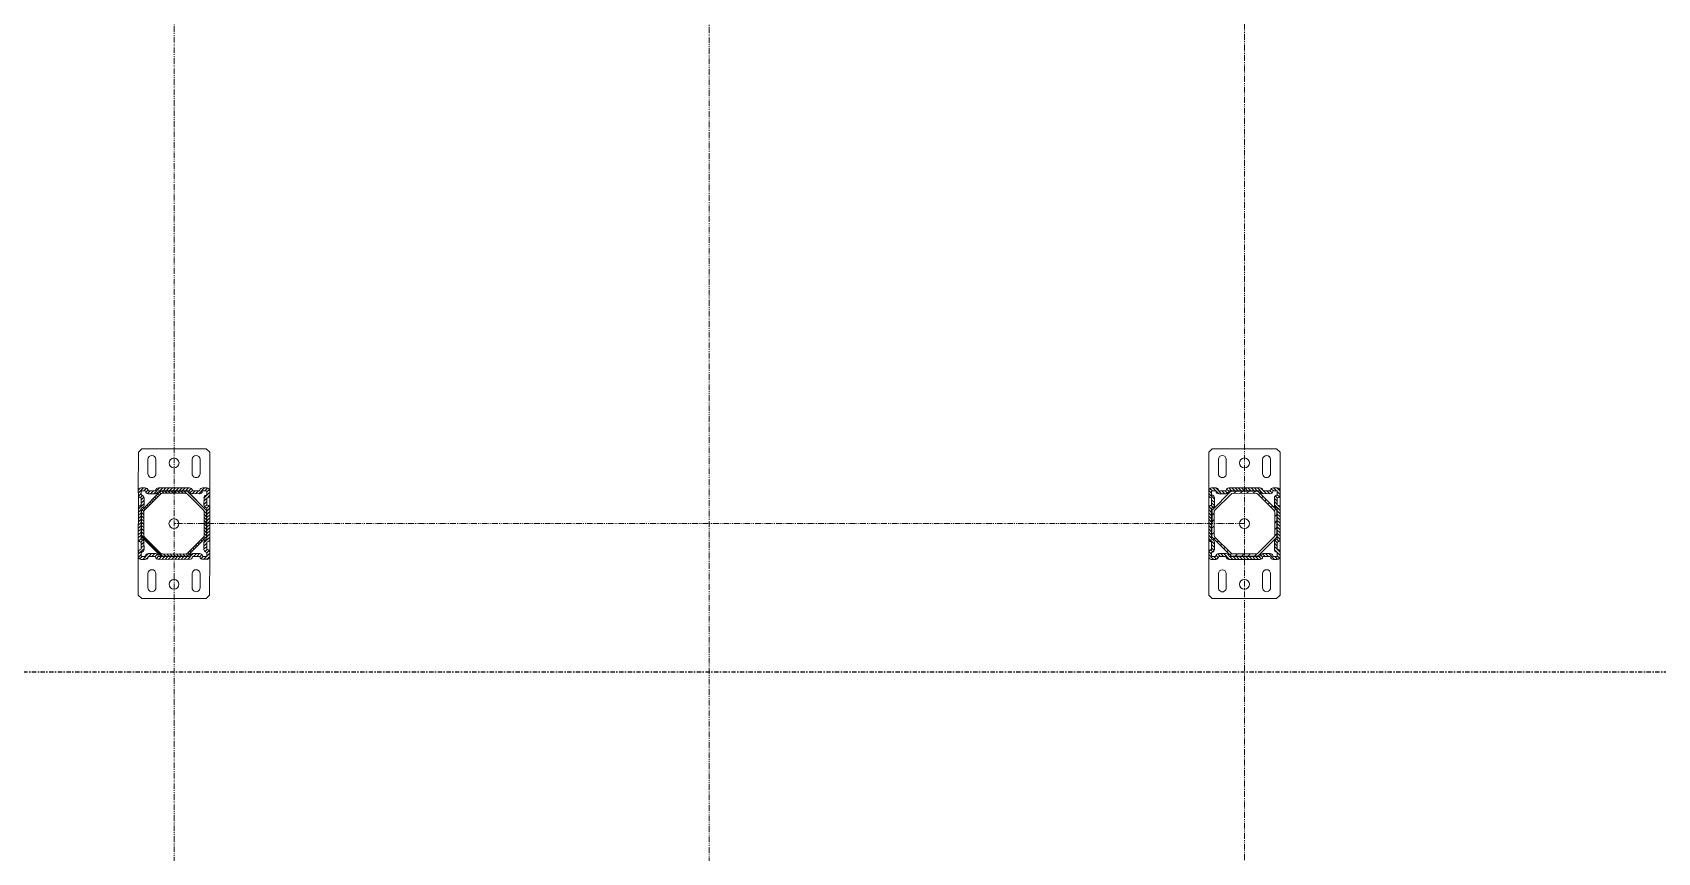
# Model space of a CAD drawing. Header units: millimetres. Extents: x 2179 to 44859, y 3478 to 159868.
# Drawn here: x 22198 to 24475, y 137642 to 138791 of the extents above; entities that cross this region are included whole.
import ezdxf

# ---------------------------------------------------------------- set-up
doc = ezdxf.new("R2010")
doc.units = ezdxf.units.MM
doc.linetypes.add('1_Čerchovaná 6_0mm', pattern=[12, 6, -3, 0, -3])
doc.linetypes.add('IMPORT-PHANTOM2', pattern=[14.732, 8.128, -1.524, 1.016, -1.524, 1.016, -1.524])
for name, color, linetype, lineweight in [('0-1', 7, 'IMPORT-PHANTOM2', 9), ('0-2', 7, 'Continuous', 9), ('2966-1_navrh dispozice stroju-HK_dwg-1', 7, 'Continuous', 9)]:
    doc.layers.add(name, color=color, linetype=linetype, lineweight=lineweight)
doc.layers.add('S-GRID-1', color=9, linetype='1_Čerchovaná 6_0mm', lineweight=25, true_color=0x808080)

# ---------------------------------------------------------------- blocks, each defined once
blk = doc.blocks.new('2966-1_navrh dispozice stroju-HK_dwg__X1444-903019-1NP _ stroje - KOTVÍCÍ BODY')
at = {"layer": '0-2'}
for p, q in [((-15087, 7785.5), (-15089.1, 7787.6)), ((-15082.4, 7789.9), (-15084.6, 7792.1)), ((-15074.1, 7790.6), (-15077.1, 7793.6)), ((-15065.1, 7790.6), (-15068.1, 7793.6)), ((-15056.1, 7790.6), (-15059.1, 7793.6)), ((-15046.9, 7790.3), (-15050.2, 7793.6)), ((-15104.9, 7767.6), (-15107.1, 7769.7)), ((-15100.5, 7772), (-15102.6, 7774.2)), ((-15096, 7776.5), (-15098.1, 7778.7)), ((-15091.5, 7781), (-15093.6, 7783.1)), ((-15018.8, 7762.2), (-15022.1, 7765.6)), ((-15106.8, 7760.4), (-15109.8, 7763.4)), ((-15106.8, 7751.5), (-15109.8, 7754.5)), ((-15106.8, 7742.5), (-15109.8, 7745.5)), ((-15018.8, 7753.3), (-15021.8, 7756.3)), ((-15018.8, 7744.3), (-15021.8, 7747.3)), ((-15106.8, 7733.5), (-15109.8, 7736.5)), ((-15029.2, 7718.8), (-15031.4, 7720.9)), ((-15024.8, 7723.3), (-15026.9, 7725.4)), ((-15020.3, 7727.8), (-15022.5, 7730)), ((-15018.8, 7735.3), (-15021.8, 7738.3)), ((-15075.9, 7702.6), (-15078.9, 7705.6)), ((-15066.9, 7702.6), (-15069.9, 7705.6)), ((-15057.9, 7702.6), (-15060.9, 7705.6)), ((-15049, 7702.6), (-15052, 7705.6)), ((-15042.7, 7705.3), (-15044.8, 7707.5)), ((-15038.2, 7709.8), (-15040.3, 7711.9)), ((-15033.7, 7714.3), (-15035.9, 7716.4))]:
    blk.add_line(p, q, dxfattribs=at)
blk = doc.blocks.new('2966-1_navrh dispozice stroju-HK_dwg__X1445-903020-1NP _ stroje - KOTVÍCÍ BODY')
at = {"layer": '0-2'}
for p, q in [((-15114.3, 7793.4), (-15109.7, 7798.1)), ((-15114.3, 7788.9), (-15110.3, 7792.9)), ((-15113.2, 7785.5), (-15110.2, 7788.6)), ((-15109.2, 7794.1), (-15105.2, 7798.1)), ((-15104.8, 7794), (-15101.8, 7797)), ((-15103.1, 7791.2), (-15100.1, 7794.2)), ((-15099.7, 7790.1), (-15095.7, 7794.1)), ((-15095.2, 7790.1), (-15091.2, 7794.1)), ((-15090.7, 7790.1), (-15082.7, 7798.1)), ((-15089.9, 7795.4), (-15087.4, 7797.8)), ((-15082.2, 7794.1), (-15078.2, 7798.1)), ((-15077.7, 7794.1), (-15073.7, 7798.1)), ((-15073.2, 7794.1), (-15069.2, 7798.1)), ((-15068.8, 7794.1), (-15064.8, 7798.1)), ((-15064.3, 7794.1), (-15060.3, 7798.1)), ((-15059.8, 7794.1), (-15055.8, 7798.1)), ((-15055.3, 7794.1), (-15051.3, 7798.1)), ((-15050.8, 7794.1), (-15046.8, 7798.1)), ((-15046.3, 7794.1), (-15042.3, 7798.1)), ((-15042.4, 7793.5), (-15039.4, 7796.5)), ((-15040.6, 7790.8), (-15037.3, 7794.1)), ((-15036.8, 7790.1), (-15032.8, 7794.1)), ((-15032.3, 7790.1), (-15024.4, 7798.1)), ((-15027.8, 7790.1), (-15019.9, 7798.1)), ((-15022.3, 7782.2), (-15014.3, 7790.2)), ((-15019.4, 7794.1), (-15016.1, 7797.4)), ((-15018.3, 7790.6), (-15014.4, 7794.6)), ((-15114.3, 7766.5), (-15106.3, 7774.5)), ((-15114.3, 7762), (-15110.3, 7766)), ((-15114.1, 7771.2), (-15111.7, 7773.6)), ((-15110.4, 7783.8), (-15107.4, 7786.9)), ((-15110.3, 7779.5), (-15106.3, 7783.5)), ((-15110.3, 7775), (-15106.3, 7779)), ((-15022.3, 7777.7), (-15018.3, 7781.7)), ((-15022.2, 7773.3), (-15018.3, 7777.2)), ((-15020.4, 7770.6), (-15017.3, 7773.7)), ((-15018.3, 7768.2), (-15014.8, 7771.7)), ((-15018.3, 7763.7), (-15014.3, 7767.7)), ((-15114.3, 7757.5), (-15110.3, 7761.5)), ((-15114.3, 7753), (-15110.3, 7757)), ((-15114.3, 7748.5), (-15110.3, 7752.5)), ((-15114.3, 7744), (-15110.3, 7748)), ((-15114.3, 7739.5), (-15110.3, 7743.5)), ((-15018.3, 7759.2), (-15014.3, 7763.2)), ((-15018.3, 7754.7), (-15014.3, 7758.7)), ((-15018.3, 7750.2), (-15014.3, 7754.2)), ((-15018.3, 7745.7), (-15014.3, 7749.7)), ((-15018.3, 7741.3), (-15014.3, 7745.3)), ((-15114.3, 7735.1), (-15110.3, 7739.1)), ((-15114.3, 7730.6), (-15110.3, 7734.6)), ((-15114.3, 7726.1), (-15110.3, 7730.1)), ((-15112.8, 7723.1), (-15109.8, 7726.1)), ((-15110.3, 7721.1), (-15107, 7724.4)), ((-15110.3, 7716.6), (-15106.3, 7720.6)), ((-15022.3, 7719.3), (-15014.3, 7727.3)), ((-15021.2, 7724.9), (-15021.1, 7725)), ((-15018.3, 7736.8), (-15014.3, 7740.8)), ((-15018.3, 7732.3), (-15014.3, 7736.3)), ((-15018.3, 7727.8), (-15014.3, 7731.8)), ((-15114.3, 7708.1), (-15106.3, 7716.1)), ((-15114.3, 7703.6), (-15106.4, 7711.6)), ((-15113.6, 7699.8), (-15110.3, 7703.1)), ((-15110.8, 7698.1), (-15106.9, 7702.1)), ((-15106.4, 7698.1), (-15098.4, 7706.1)), ((-15097.9, 7702.1), (-15093.9, 7706.1)), ((-15093.4, 7702.1), (-15089.5, 7706)), ((-15090, 7701), (-15086.8, 7704.1)), ((-15087.9, 7698.6), (-15084.4, 7702.1)), ((-15083.9, 7698.1), (-15079.9, 7702.1)), ((-15079.4, 7698.1), (-15075.4, 7702.1)), ((-15074.9, 7698.1), (-15070.9, 7702.1)), ((-15070.5, 7698.1), (-15066.5, 7702.1)), ((-15066, 7698.1), (-15062, 7702.1)), ((-15061.5, 7698.1), (-15057.5, 7702.1)), ((-15057, 7698.1), (-15053, 7702.1)), ((-15052.5, 7698.1), (-15048.5, 7702.1)), ((-15048, 7698.1), (-15044, 7702.1)), ((-15043.5, 7698.1), (-15035.5, 7706.1)), ((-15041.2, 7704.9), (-15041.1, 7705)), ((-15035, 7702.1), (-15031, 7706.1)), ((-15030.5, 7702.1), (-15026.8, 7705.8)), ((-15027.7, 7700.4), (-15024.6, 7703.6)), ((-15025.3, 7698.3), (-15021.6, 7702.1)), ((-15022.3, 7714.8), (-15018.3, 7718.8)), ((-15022, 7710.6), (-15018.3, 7714.3)), ((-15021.1, 7698.1), (-15014.3, 7704.8)), ((-15019.8, 7708.3), (-15016.6, 7711.5)), ((-15018.3, 7705.3), (-15014.5, 7709.1))]:
    blk.add_line(p, q, dxfattribs=at)
blk = doc.blocks.new('2966-1_navrh dispozice stroju-HK_dwg__X1446-903021-1NP _ stroje - KOTVÍCÍ BODY')
at = {"layer": '0-2'}
for p, q in [((-15109.2, 6267.4), (-15083.7, 6292.9)), ((-15081.9, 6290.2), (-15078.5, 6293.6)), ((-15077, 6290.6), (-15074, 6293.6)), ((-15072.5, 6290.6), (-15069.5, 6293.6)), ((-15068.1, 6290.6), (-15065.1, 6293.6)), ((-15063.6, 6290.6), (-15060.6, 6293.6)), ((-15059.1, 6290.6), (-15056.1, 6293.6)), ((-15054.6, 6290.6), (-15051.6, 6293.6)), ((-15050.1, 6290.6), (-15047.1, 6293.6)), ((-15046.2, 6290), (-15044, 6292.2)), ((-15043.9, 6287.8), (-15041.8, 6289.9)), ((-15041.7, 6285.5), (-15039.5, 6287.7)), ((-15039.4, 6283.3), (-15037.3, 6285.4)), ((-15109.8, 6262.3), (-15106.4, 6265.7)), ((-15037.2, 6281.1), (-15035.1, 6283.2)), ((-15034.9, 6278.8), (-15032.8, 6280.9)), ((-15032.7, 6276.6), (-15030.6, 6278.7)), ((-15030.4, 6274.3), (-15028.3, 6276.4)), ((-15028.2, 6272.1), (-15026.1, 6274.2)), ((-15026, 6269.8), (-15023.8, 6272)), ((-15023.7, 6267.6), (-15021.6, 6269.7)), ((-15021.9, 6264.9), (-15019.4, 6267.4)), ((-15021.8, 6260.5), (-15018.8, 6263.5)), ((-15109.8, 6257.8), (-15106.8, 6260.8)), ((-15109.8, 6253.3), (-15106.8, 6256.3)), ((-15109.8, 6248.8), (-15106.8, 6251.8)), ((-15109.8, 6244.3), (-15106.8, 6247.3)), ((-15109.8, 6239.9), (-15106.8, 6242.9)), ((-15021.8, 6256), (-15018.8, 6259)), ((-15021.8, 6251.5), (-15018.8, 6254.5)), ((-15021.8, 6247), (-15018.8, 6250)), ((-15021.8, 6242.5), (-15018.8, 6245.5)), ((-15021.8, 6238.1), (-15018.8, 6241.1)), ((-15109.8, 6235.4), (-15106.8, 6238.4)), ((-15109.8, 6230.9), (-15106.8, 6233.9)), ((-15108.4, 6227.8), (-15106.2, 6230)), ((-15106.1, 6225.6), (-15104, 6227.7)), ((-15103.9, 6223.3), (-15101.8, 6225.4)), ((-15101.6, 6221.1), (-15099.5, 6223.2)), ((-15099.4, 6218.8), (-15097.3, 6221)), ((-15097.2, 6216.6), (-15095, 6218.7)), ((-15094.9, 6214.3), (-15092.8, 6216.5)), ((-15048.3, 6202.6), (-15018.8, 6232.1)), ((-15021.8, 6233.6), (-15018.8, 6236.6)), ((-15092.7, 6212.1), (-15090.5, 6214.2)), ((-15090.4, 6209.9), (-15088.3, 6212)), ((-15088.2, 6207.6), (-15086.1, 6209.7)), ((-15085.9, 6205.4), (-15083.8, 6207.5)), ((-15083.6, 6203.2), (-15081.1, 6205.7)), ((-15079.7, 6202.6), (-15076.7, 6205.6)), ((-15075.2, 6202.6), (-15072.2, 6205.6)), ((-15070.7, 6202.6), (-15067.7, 6205.6)), ((-15066.3, 6202.6), (-15063.3, 6205.6)), ((-15061.8, 6202.6), (-15058.8, 6205.6)), ((-15057.3, 6202.6), (-15054.3, 6205.6)), ((-15052.8, 6202.6), (-15049.8, 6205.6))]:
    blk.add_line(p, q, dxfattribs=at)
blk = doc.blocks.new('2966-1_navrh dispozice stroju-HK_dwg__X1447-903022-1NP _ stroje - KOTVÍCÍ BODY')
at = {"layer": '0-2'}
for p, q in [((-15106.3, 6282.7), (-15114.3, 6290.7)), ((-15110.3, 6291.2), (-15114.2, 6295)), ((-15108.7, 6294.1), (-15112.2, 6297.6)), ((-15100.2, 6290.1), (-15108.2, 6298.1)), ((-15100.6, 6294.9), (-15103.6, 6298)), ((-15095.7, 6290.1), (-15099.8, 6294.1)), ((-15091.3, 6290.1), (-15095.3, 6294.1)), ((-15087.7, 6291), (-15090.8, 6294.1)), ((-15086, 6293.8), (-15089, 6296.8)), ((-15081.8, 6294.1), (-15085.8, 6298.1)), ((-15077.3, 6294.1), (-15081.3, 6298.1)), ((-15072.8, 6294.1), (-15076.8, 6298.1)), ((-15068.3, 6294.1), (-15072.3, 6298.1)), ((-15063.8, 6294.1), (-15067.8, 6298.1)), ((-15059.3, 6294.1), (-15063.3, 6298.1)), ((-15054.8, 6294.1), (-15058.8, 6298.1)), ((-15050.4, 6294.1), (-15054.4, 6298.1)), ((-15045.9, 6294.1), (-15049.9, 6298.1)), ((-15037.4, 6290.1), (-15045.4, 6298.1)), ((-15039.5, 6296.7), (-15039.9, 6297.1)), ((-15032.9, 6290.1), (-15036.9, 6294.1)), ((-15028.4, 6290.1), (-15032.4, 6294.1)), ((-15025.3, 6291.5), (-15028.3, 6294.4)), ((-15023.4, 6294.1), (-15026.6, 6297.2)), ((-15018.8, 6293.9), (-15022.9, 6298.1)), ((-15018, 6284.1), (-15020.9, 6287.1)), ((-15014.3, 6289.5), (-15018.5, 6293.6)), ((-15014.3, 6294), (-15018.4, 6298.1)), ((-15015.2, 6285.8), (-15018.3, 6289)), ((-15110.3, 6264.2), (-15114.3, 6268.2)), ((-15110.3, 6259.7), (-15114.3, 6263.7)), ((-15110.3, 6268.7), (-15113.7, 6272.1)), ((-15107.9, 6270.8), (-15110.9, 6273.9)), ((-15106.3, 6278.2), (-15110.3, 6282.2)), ((-15106.3, 6273.7), (-15110.3, 6277.7)), ((-15018.3, 6280), (-15022.3, 6284)), ((-15018.3, 6275.5), (-15022.3, 6279.5)), ((-15014.3, 6267), (-15022.3, 6275)), ((-15014.3, 6262.5), (-15018.3, 6266.5)), ((-15014.3, 6258), (-15018.3, 6262)), ((-15015.3, 6272.5), (-15015.7, 6272.9)), ((-15110.3, 6255.3), (-15114.3, 6259.3)), ((-15110.3, 6250.8), (-15114.3, 6254.8)), ((-15110.3, 6246.3), (-15114.3, 6250.3)), ((-15110.3, 6241.8), (-15114.3, 6245.8)), ((-15110.3, 6237.3), (-15114.3, 6241.3)), ((-15014.3, 6253.5), (-15018.3, 6257.5)), ((-15014.3, 6249.1), (-15018.3, 6253.1)), ((-15014.3, 6244.6), (-15018.3, 6248.6)), ((-15014.3, 6240.1), (-15018.3, 6244.1)), ((-15014.3, 6235.6), (-15018.3, 6239.6)), ((-15110.3, 6232.8), (-15114.3, 6236.8)), ((-15110.3, 6228.3), (-15114.3, 6232.3)), ((-15106.3, 6219.8), (-15114.3, 6227.8)), ((-15106.3, 6215.3), (-15110.3, 6219.3)), ((-15018.3, 6217.1), (-15022.3, 6221.1)), ((-15018.3, 6212.6), (-15022.3, 6216.6)), ((-15018.3, 6221.6), (-15021.4, 6224.7)), ((-15015.6, 6223.4), (-15018.6, 6226.4)), ((-15014.3, 6231.1), (-15018.3, 6235.1)), ((-15014.3, 6226.6), (-15018.3, 6230.6)), ((-15107, 6198.1), (-15114.3, 6205.4)), ((-15110.3, 6205.9), (-15114, 6209.5)), ((-15111.8, 6198.4), (-15114, 6200.6)), ((-15108.5, 6208.5), (-15111.6, 6211.7)), ((-15106.5, 6211), (-15110.3, 6214.8)), ((-15102.9, 6198.4), (-15106.5, 6202.1)), ((-15100.7, 6200.8), (-15103.9, 6203.9)), ((-15097.5, 6202.1), (-15101.4, 6205.9)), ((-15093.1, 6202.1), (-15097.1, 6206.1)), ((-15084.6, 6198.1), (-15092.6, 6206.1)), ((-15080.1, 6198.1), (-15084.1, 6202.1)), ((-15075.6, 6198.1), (-15079.6, 6202.1)), ((-15071.1, 6198.1), (-15075.1, 6202.1)), ((-15066.6, 6198.1), (-15070.6, 6202.1)), ((-15062.1, 6198.1), (-15066.1, 6202.1)), ((-15057.6, 6198.1), (-15061.6, 6202.1)), ((-15053.1, 6198.1), (-15057.1, 6202.1)), ((-15048.6, 6198.1), (-15052.6, 6202.1)), ((-15044.2, 6198.1), (-15048.2, 6202.1)), ((-15040.3, 6198.7), (-15043.7, 6202.1)), ((-15038.5, 6201.4), (-15041.6, 6204.5)), ((-15034.7, 6202.1), (-15038.7, 6206.1)), ((-15030.2, 6202.1), (-15034.2, 6206.1)), ((-15021.7, 6198.1), (-15029.7, 6206.1)), ((-15014.3, 6204.2), (-15022.3, 6212.2)), ((-15017.3, 6198.2), (-15021.2, 6202.1)), ((-15014.8, 6200.2), (-15018.3, 6203.7)), ((-15014.4, 6208.7), (-15017.4, 6211.8))]:
    blk.add_line(p, q, dxfattribs=at)
blk = doc.blocks.new('2966-1_navrh dispozice stroju-HK_dwg-867852-1NP _ stroje - KOTVÍCÍ BODY')
at = {"layer": '0-1'}
for p, q in [((-15836.8, 17684.7), (-337.4, 8367.9)), ((-8919.5, 14401.7), (-9692.3, 13116.1))]:
    blk.add_line(p, q, dxfattribs=at)
at = {"layer": '0-1', "flags": 128}
blk.add_lwpolyline([(-1810.9, 10128.7), (-15450.4, 18327.5), (-16223.2, 17041.9), (-2583.7, 8843.1)], close=True, dxfattribs=at)
at = {"layer": '0-2'}
for p, q in [((-8966.3, 14459.6), (-8983.5, 14469.9)), ((-8977.8, 14479.4), (-8960.7, 14469.1)), ((-8941.6, 14461.9), (-8938.6, 14466.9)), ((-8937.8, 14460.5), (-8935.7, 14464)), ((-8934.3, 14464.3), (-8930.9, 14462.2)), ((-8973.6, 14408.8), (-8951.1, 14446.2)), ((-8969.7, 14407.4), (-8948, 14443.5)), ((-8949.6, 14439.9), (-8967.3, 14410.4)), ((-8947.7, 14437.3), (-8964.1, 14409.9)), ((-8913.8, 14450), (-8947.1, 14441.7)), ((-8914.3, 14446.8), (-8945.2, 14439.1)), ((-8945.1, 14448.3), (-8940.7, 14455.7)), ((-8942.1, 14445.6), (-8936.9, 14454.2)), ((-8928.7, 14456.3), (-8920.1, 14451.1)), ((-8926, 14459.3), (-8918.7, 14454.9)), ((-8913.8, 14452), (-8877.7, 14430.3)), ((-8883.9, 14429.9), (-8911.2, 14446.4)), ((-8881.3, 14431.9), (-8910.8, 14449.6)), ((-8998.3, 14406.5), (-9015.4, 14416.8)), ((-9009.7, 14426.2), (-8992.6, 14415.9)), ((-8874.4, 14396.5), (-8882.1, 14427.5)), ((-8871.2, 14396), (-8879.5, 14429.4)), ((-8875.6, 14424.3), (-8866.9, 14419.1)), ((-8872.9, 14427.4), (-8865.5, 14422.9)), ((-8860.7, 14420), (-8857.2, 14418)), ((-8856.9, 14416.6), (-8858.9, 14413.1)), ((-8852.9, 14415.4), (-8855.9, 14410.4)), ((-8986, 14388), (-8983, 14393)), ((-8977.1, 14395.2), (-8972.6, 14402.5)), ((-8974, 14392.5), (-8968.8, 14401.1)), ((-8967.8, 14407.4), (-8959.5, 14374)), ((-8964.6, 14406.9), (-8956.9, 14376)), ((-8891.3, 14366.1), (-8874.8, 14393.5)), ((-8869.2, 14396.1), (-8890.9, 14360)), ((-8889.3, 14363.5), (-8871.6, 14393)), ((-8865.4, 14394.6), (-8887.8, 14357.3)), ((-8864.9, 14411), (-8870.1, 14402.3)), ((-8861.9, 14408.3), (-8866.3, 14400.9)), ((-8840.7, 14396.9), (-8823.5, 14386.6)), ((-8982.1, 14386.8), (-8980, 14390.3)), ((-8978.3, 14383.4), (-8981.7, 14385.5)), ((-8966.1, 14376), (-8973.4, 14380.5)), ((-8963.3, 14379.1), (-8972, 14384.3)), ((-8925.1, 14351.4), (-8961.2, 14373.1)), ((-8957.6, 14371.6), (-8928.2, 14353.9)), ((-8955, 14373.5), (-8927.7, 14357.1)), ((-8829.2, 14377.2), (-8846.3, 14387.5)), ((-8925.1, 14353.4), (-8891.8, 14361.7)), ((-8924.7, 14356.6), (-8893.7, 14364.3)), ((-8912.9, 14344.1), (-8920.3, 14348.5)), ((-8910.2, 14347.1), (-8918.9, 14352.3)), ((-8896.8, 14357.8), (-8902, 14349.2)), ((-8893.8, 14355.1), (-8898.2, 14347.8)), ((-8904.6, 14339.1), (-8908.1, 14341.2)), ((-8901.1, 14342.9), (-8903.2, 14339.4)), ((-8897.3, 14341.5), (-8900.3, 14336.5)), ((-8861.1, 14324.1), (-8878.3, 14334.4)), ((-8872.6, 14343.8), (-8855.5, 14333.5)), ((-9739.1, 13174), (-9756.3, 13184.3)), ((-9750.6, 13193.8), (-9733.4, 13183.4)), ((-9686.6, 13164.4), (-9719.9, 13156.1)), ((-9717.9, 13162.7), (-9713.5, 13170.1)), ((-9714.9, 13160), (-9709.7, 13168.6)), ((-9714.4, 13176.3), (-9711.4, 13181.3)), ((-9710.6, 13174.9), (-9708.5, 13178.4)), ((-9707.1, 13178.7), (-9703.7, 13176.6)), ((-9701.5, 13170.7), (-9692.9, 13165.5)), ((-9698.8, 13173.7), (-9691.4, 13169.3)), ((-9686.6, 13166.4), (-9650.5, 13144.7)), ((-9654.1, 13146.2), (-9683.6, 13164)), ((-9782.5, 13140.6), (-9765.4, 13130.3)), ((-9746.3, 13123.2), (-9723.9, 13160.5)), ((-9742.5, 13121.8), (-9720.8, 13157.8)), ((-9722.4, 13154.3), (-9740.1, 13124.8)), ((-9720.5, 13151.7), (-9736.9, 13124.3)), ((-9687.1, 13161.2), (-9718, 13153.5)), ((-9656.7, 13144.3), (-9684, 13160.7)), ((-9647.2, 13110.9), (-9654.9, 13141.8)), ((-9644, 13110.4), (-9652.3, 13143.8)), ((-9645.7, 13141.8), (-9638.3, 13137.3)), ((-9771.1, 13120.9), (-9788.2, 13131.2)), ((-9749.9, 13109.5), (-9745.4, 13116.9)), ((-9740.6, 13121.8), (-9732.3, 13088.4)), ((-9737.4, 13121.3), (-9729.6, 13090.4)), ((-9648.4, 13138.7), (-9639.7, 13133.5)), ((-9637.7, 13125.4), (-9642.9, 13116.7)), ((-9634.6, 13122.7), (-9639.1, 13115.3)), ((-9633.5, 13134.4), (-9630, 13132.3)), ((-9629.6, 13131), (-9631.7, 13127.5)), ((-9625.7, 13129.8), (-9628.7, 13124.8)), ((-9758.8, 13102.4), (-9755.8, 13107.4)), ((-9754.9, 13101.2), (-9752.8, 13104.7)), ((-9751.1, 13097.8), (-9754.5, 13099.9)), ((-9746.8, 13106.8), (-9741.6, 13115.5)), ((-9738.8, 13090.4), (-9746.2, 13094.9)), ((-9736.1, 13093.5), (-9744.8, 13098.7)), ((-9664, 13080.5), (-9647.6, 13107.9)), ((-9642, 13110.4), (-9663.7, 13074.4)), ((-9662.1, 13077.9), (-9644.4, 13107.4)), ((-9638.2, 13109), (-9660.6, 13071.7)), ((-9602, 13091.6), (-9619.1, 13101.9)), ((-9613.5, 13111.3), (-9596.3, 13101)), ((-9697.9, 13065.8), (-9734, 13087.5)), ((-9730.4, 13086), (-9701, 13068.2)), ((-9727.8, 13087.9), (-9700.5, 13071.5)), ((-9697.9, 13067.8), (-9664.6, 13076.1)), ((-9697.5, 13071), (-9666.5, 13078.7)), ((-9669.6, 13072.2), (-9674.8, 13063.6)), ((-9685.7, 13058.5), (-9693.1, 13062.9)), ((-9683, 13061.5), (-9691.7, 13066.7)), ((-9677.4, 13053.5), (-9680.9, 13055.6)), ((-9673.9, 13057.3), (-9676, 13053.8)), ((-9670.1, 13055.9), (-9673.1, 13050.9)), ((-9666.6, 13069.5), (-9671, 13062.1)), ((-9633.9, 13038.4), (-9651.1, 13048.8)), ((-9645.4, 13058.2), (-9628.3, 13047.9))]:
    blk.add_line(p, q, dxfattribs=at)
at = {"layer": '0-2', "flags": 128}
for points in [[(-8910.8, 14338.1), (-8905.8, 14335.2), (-8859.5, 14307.3), (-8852.7, 14309), (-8806.3, 14386.2), (-8808, 14393), (-8854.3, 14420.9), (-8859.3, 14423.9), (-8875, 14433.3), (-8912.4, 14455.8), (-8928.2, 14465.3), (-8933.1, 14468.3), (-8979.4, 14496.1), (-8986.3, 14494.4), (-9032.6, 14417.2), (-9030.9, 14410.4), (-8984.7, 14382.6), (-8979.7, 14379.6), (-8963.9, 14370.1), (-8926.5, 14347.6)], [(-9683.6, 13052.5), (-9678.6, 13049.5), (-9632.3, 13021.7), (-9625.4, 13023.4), (-9579.1, 13100.6), (-9580.8, 13107.4), (-9627.1, 13135.3), (-9632, 13138.2), (-9647.8, 13147.7), (-9685.2, 13170.2), (-9701, 13179.7), (-9705.9, 13182.7), (-9752.2, 13210.5), (-9759.1, 13208.8), (-9805.4, 13131.6), (-9803.7, 13124.8), (-9757.4, 13096.9), (-9752.5, 13094), (-9736.7, 13084.5), (-9699.3, 13062)]]:
    blk.add_lwpolyline(points, close=True, dxfattribs=at)
at = {"layer": '0-2'}
for centre in [(-8992.3, 14445.5), (-8919.5, 14401.7), (-8846.6, 14357.9), (-9765.1, 13159.9), (-9692.3, 13116.1), (-9619.4, 13072.3)]:
    blk.add_circle(centre, 7, dxfattribs=at)
for centre, radius, start, end in [((-8980.6, 14474.6), 5.5, 58.9896, 238.9896), ((-8963.5, 14464.3), 5.5, 238.9896, 58.9896), ((-8938.2, 14459.9), 4, 148.9896, 227.4527), ((-8935.2, 14464.8), 4, 58.9896, 148.9896), ((-8936.9, 14460), 1, 148.9896, 227.4527), ((-8934.9, 14463.5), 1, 58.9896, 148.9896), ((-8931.4, 14461.4), 1, 340.5266, 58.9896), ((-8926.7, 14459.7), 4, 160.5266, 238.9896), ((-8930.2, 14461.8), 4, 340.5266, 58.9896), ((-8925.5, 14460.2), 1, 160.5266, 238.9896), ((-8947.7, 14444.1), 4, 70.5266, 148.9896), ((-8946.2, 14437.8), 4, 103.9896, 148.9896), ((-8947.2, 14442.9), 1, 70.5266, 148.9896), ((-8944.3, 14435.2), 4, 103.9896, 148.9896), ((-8945.5, 14447.7), 4, 250.5266, 328.9896), ((-8946, 14448.8), 1, 250.5266, 328.9896), ((-8941.6, 14456.2), 1, 328.9896, 47.4527), ((-8940.3, 14456.3), 4, 328.9896, 47.4527), ((-8918, 14454.5), 4, 238.9896, 317.4527), ((-8918.1, 14455.7), 1, 238.9896, 317.4527), ((-8914.5, 14452.4), 4, 58.9896, 137.4527), ((-8914.3, 14451.1), 1, 58.9896, 137.4527), ((-8913.3, 14442.9), 4, 58.9896, 103.9896), ((-8912.8, 14446.1), 4, 58.9896, 103.9896), ((-9012.6, 14421.5), 5.5, 58.9896, 238.9896), ((-8995.4, 14411.2), 5.5, 238.9896, 58.9896), ((-8886, 14426.5), 4, 13.9896, 58.9896), ((-8883.4, 14428.4), 4, 13.9896, 58.9896), ((-8878.2, 14429.4), 1, 340.5266, 58.9896), ((-8873.5, 14427.8), 4, 160.5266, 238.9896), ((-8877.1, 14429.9), 4, 340.5266, 58.9896), ((-8872.4, 14428.2), 1, 160.5266, 238.9896), ((-8864.9, 14422.6), 4, 238.9896, 317.4527), ((-8865, 14423.8), 1, 238.9896, 317.4527), ((-8861.3, 14420.4), 4, 58.9896, 137.4527), ((-8861.2, 14419.2), 1, 58.9896, 137.4527), ((-8857.7, 14417.1), 1, 328.9896, 58.9896), ((-8856.3, 14417.4), 4, 328.9896, 58.9896), ((-8979.6, 14391), 4, 70.5266, 148.9896), ((-8977.5, 14394.5), 4, 250.5266, 328.9896), ((-8977.9, 14395.7), 1, 250.5266, 328.9896), ((-8970.1, 14406.7), 4, 148.9896, 227.4527), ((-8973.5, 14403), 1, 328.9896, 47.4527), ((-8968.9, 14406.9), 1, 148.9896, 227.4527), ((-8972.3, 14403.2), 4, 328.9896, 47.4527), ((-8963.9, 14408.4), 4, 148.9896, 193.9896), ((-8960.7, 14407.9), 4, 148.9896, 193.9896), ((-8878.3, 14395.5), 4, 328.9896, 13.9896), ((-8875, 14395.1), 4, 328.9896, 13.9896), ((-8866.7, 14400.3), 4, 148.9896, 227.4527), ((-8870.1, 14396.6), 1, 328.9896, 47.4527), ((-8865.4, 14400.4), 1, 148.9896, 227.4527), ((-8868.8, 14396.7), 4, 328.9896, 47.4527), ((-8861.5, 14408.9), 4, 70.5266, 148.9896), ((-8861, 14407.8), 1, 70.5266, 148.9896), ((-8859.3, 14412.5), 4, 250.5266, 328.9896), ((-8859.8, 14413.6), 1, 250.5266, 328.9896), ((-8843.5, 14392.2), 5.5, 58.9896, 238.9896), ((-8982.6, 14386), 4, 148.9896, 238.9896), ((-8981.2, 14386.3), 1, 148.9896, 238.9896), ((-8979.1, 14389.8), 1, 70.5266, 148.9896), ((-8977.6, 14383), 4, 238.9896, 317.4527), ((-8977.7, 14384.2), 1, 238.9896, 317.4527), ((-8974.1, 14380.9), 4, 58.9896, 137.4527), ((-8973.9, 14379.6), 1, 58.9896, 137.4527), ((-8966.6, 14375.2), 1, 340.5266, 58.9896), ((-8961.9, 14373.5), 4, 160.5266, 238.9896), ((-8965.4, 14375.7), 4, 340.5266, 58.9896), ((-8960.7, 14374), 1, 160.5266, 238.9896), ((-8955.6, 14375), 4, 193.9896, 238.9896), ((-8953, 14376.9), 4, 193.9896, 238.9896), ((-8826.4, 14381.9), 5.5, 238.9896, 58.9896), ((-8926.1, 14357.3), 4, 238.9896, 283.9896), ((-8925.6, 14360.5), 4, 238.9896, 283.9896), ((-8924.5, 14351.1), 4, 238.9896, 317.4527), ((-8924.6, 14352.3), 1, 238.9896, 317.4527), ((-8920.9, 14348.9), 4, 58.9896, 137.4527), ((-8920.8, 14347.7), 1, 58.9896, 137.4527), ((-8912.3, 14343.7), 4, 340.5266, 58.9896), ((-8898.6, 14347.1), 4, 148.9896, 227.4527), ((-8897.4, 14347.2), 1, 148.9896, 227.4527), ((-8900.8, 14343.6), 4, 328.9896, 47.4527), ((-8893.4, 14355.8), 4, 70.5266, 148.9896), ((-8892.9, 14354.6), 1, 70.5266, 148.9896), ((-8894.7, 14368.2), 4, 283.9896, 328.9896), ((-8891.3, 14359.3), 4, 250.5266, 328.9896), ((-8891.7, 14360.5), 1, 250.5266, 328.9896), ((-8892.8, 14365.6), 4, 283.9896, 328.9896), ((-8913.4, 14343.2), 1, 340.5266, 58.9896), ((-8908.7, 14341.6), 4, 160.5266, 238.9896), ((-8907.6, 14342), 1, 160.5266, 238.9896), ((-8903.7, 14338.6), 4, 238.9896, 328.9896), ((-8904.1, 14340), 1, 238.9896, 328.9896), ((-8902, 14343.4), 1, 328.9896, 47.4527), ((-8875.4, 14339.1), 5.5, 58.9896, 238.9896), ((-8858.3, 14328.8), 5.5, 238.9896, 58.9896), ((-9753.4, 13189), 5.5, 58.9896, 238.9896), ((-9736.3, 13178.7), 5.5, 238.9896, 58.9896), ((-9720.5, 13158.5), 4, 70.5266, 148.9896), ((-9718.8, 13163.2), 1, 250.5266, 328.9896), ((-9711, 13174.3), 4, 148.9896, 227.4527), ((-9714.4, 13170.6), 1, 328.9896, 47.4527), ((-9708, 13179.2), 4, 58.9896, 148.9896), ((-9709.7, 13174.4), 1, 148.9896, 227.4527), ((-9713.1, 13170.7), 4, 328.9896, 47.4527), ((-9707.6, 13177.9), 1, 58.9896, 148.9896), ((-9704.2, 13175.8), 1, 340.5266, 58.9896), ((-9699.5, 13174.1), 4, 160.5266, 238.9896), ((-9703, 13176.2), 4, 340.5266, 58.9896), ((-9698.3, 13174.6), 1, 160.5266, 238.9896), ((-9690.8, 13168.9), 4, 238.9896, 317.4527), ((-9690.9, 13170.1), 1, 238.9896, 317.4527), ((-9687.2, 13166.8), 4, 58.9896, 137.4527), ((-9687.1, 13165.5), 1, 58.9896, 137.4527), ((-9685.6, 13160.5), 4, 58.9896, 103.9896), ((-9785.4, 13135.9), 5.5, 58.9896, 238.9896), ((-9719, 13152.2), 4, 103.9896, 148.9896), ((-9720, 13157.3), 1, 70.5266, 148.9896), ((-9717, 13149.6), 4, 103.9896, 148.9896), ((-9718.3, 13162), 4, 250.5266, 328.9896), ((-9686.1, 13157.3), 4, 58.9896, 103.9896), ((-9658.8, 13140.9), 4, 13.9896, 58.9896), ((-9656.1, 13142.8), 4, 13.9896, 58.9896), ((-9651, 13143.8), 1, 340.5266, 58.9896), ((-9646.3, 13142.2), 4, 160.5266, 238.9896), ((-9649.9, 13144.3), 4, 340.5266, 58.9896), ((-9645.2, 13142.6), 1, 160.5266, 238.9896), ((-9634.1, 13134.8), 4, 58.9896, 137.4527), ((-9768.2, 13125.6), 5.5, 238.9896, 58.9896), ((-9742.9, 13121.1), 4, 148.9896, 227.4527), ((-9746.3, 13117.4), 1, 328.9896, 47.4527), ((-9741.7, 13121.2), 1, 148.9896, 227.4527), ((-9745.1, 13117.6), 4, 328.9896, 47.4527), ((-9736.7, 13122.7), 4, 148.9896, 193.9896), ((-9733.5, 13122.3), 4, 148.9896, 193.9896), ((-9639.5, 13114.6), 4, 148.9896, 227.4527), ((-9637.7, 13137), 4, 238.9896, 317.4527), ((-9637.8, 13138.2), 1, 238.9896, 317.4527), ((-9634.3, 13123.3), 4, 70.5266, 148.9896), ((-9634, 13133.6), 1, 58.9896, 137.4527), ((-9633.8, 13122.1), 1, 70.5266, 148.9896), ((-9632.1, 13126.9), 4, 250.5266, 328.9896), ((-9632.6, 13128), 1, 250.5266, 328.9896), ((-9630.5, 13131.5), 1, 328.9896, 58.9896), ((-9629.1, 13131.8), 4, 328.9896, 58.9896), ((-9755.4, 13100.4), 4, 148.9896, 238.9896), ((-9752.4, 13105.3), 4, 70.5266, 148.9896), ((-9754, 13100.7), 1, 148.9896, 238.9896), ((-9751.9, 13104.2), 1, 70.5266, 148.9896), ((-9750.4, 13097.4), 4, 238.9896, 317.4527), ((-9750.3, 13108.9), 4, 250.5266, 328.9896), ((-9750.7, 13110.1), 1, 250.5266, 328.9896), ((-9750.5, 13098.6), 1, 238.9896, 317.4527), ((-9746.9, 13095.2), 4, 58.9896, 137.4527), ((-9746.7, 13094), 1, 58.9896, 137.4527), ((-9738.2, 13090), 4, 340.5266, 58.9896), ((-9651, 13109.9), 4, 328.9896, 13.9896), ((-9647.8, 13109.5), 4, 328.9896, 13.9896), ((-9642.8, 13111), 1, 328.9896, 47.4527), ((-9638.2, 13114.8), 1, 148.9896, 227.4527), ((-9641.6, 13111.1), 4, 328.9896, 47.4527), ((-9616.3, 13106.6), 5.5, 58.9896, 238.9896), ((-9599.2, 13096.3), 5.5, 238.9896, 58.9896), ((-9739.4, 13089.6), 1, 340.5266, 58.9896), ((-9734.6, 13087.9), 4, 160.5266, 238.9896), ((-9733.5, 13088.4), 1, 160.5266, 238.9896), ((-9728.4, 13089.4), 4, 193.9896, 238.9896), ((-9725.8, 13091.3), 4, 193.9896, 238.9896), ((-9698.4, 13074.9), 4, 238.9896, 283.9896), ((-9666.2, 13070.2), 4, 70.5266, 148.9896), ((-9667.5, 13082.6), 4, 283.9896, 328.9896), ((-9664.1, 13073.7), 4, 250.5266, 328.9896), ((-9664.5, 13074.9), 1, 250.5266, 328.9896), ((-9665.5, 13080), 4, 283.9896, 328.9896), ((-9698.9, 13071.7), 4, 238.9896, 283.9896), ((-9697.3, 13065.4), 4, 238.9896, 317.4527), ((-9697.4, 13066.7), 1, 238.9896, 317.4527), ((-9693.7, 13063.3), 4, 58.9896, 137.4527), ((-9693.6, 13062.1), 1, 58.9896, 137.4527), ((-9686.2, 13057.6), 1, 340.5266, 58.9896), ((-9681.5, 13056), 4, 160.5266, 238.9896), ((-9685.1, 13058.1), 4, 340.5266, 58.9896), ((-9680.3, 13056.4), 1, 160.5266, 238.9896), ((-9676.5, 13053), 4, 238.9896, 328.9896), ((-9676.9, 13054.3), 1, 238.9896, 328.9896), ((-9671.4, 13061.5), 4, 148.9896, 227.4527), ((-9674.8, 13057.8), 1, 328.9896, 47.4527), ((-9670.2, 13061.6), 1, 148.9896, 227.4527), ((-9673.5, 13057.9), 4, 328.9896, 47.4527), ((-9665.7, 13069), 1, 70.5266, 148.9896), ((-9648.2, 13053.5), 5.5, 58.9896, 238.9896), ((-9631.1, 13043.2), 5.5, 238.9896, 58.9896)]:
    blk.add_arc(centre, radius, start, end, dxfattribs=at)
at = {"rotation": 328.989640494807}
for name in ['2966-1_navrh dispozice stroju-HK_dwg__X1445-903020-1NP _ stroje - KOTVÍCÍ BODY', '2966-1_navrh dispozice stroju-HK_dwg__X1444-903019-1NP _ stroje - KOTVÍCÍ BODY', '2966-1_navrh dispozice stroju-HK_dwg__X1447-903022-1NP _ stroje - KOTVÍCÍ BODY', '2966-1_navrh dispozice stroju-HK_dwg__X1446-903021-1NP _ stroje - KOTVÍCÍ BODY']:
    blk.add_blockref(name, (0, 0), dxfattribs=at)

msp = doc.modelspace()

# ---------------------------------------------------------------- linework, layer by layer
at = {"layer": 'S-GRID-1'}
msp.add_line((15251.9, 137895.4), (41989.2, 137895.4), dxfattribs=at)

# ---------------------------------------------------------------- block references
at = {"layer": '2966-1_navrh dispozice stroju-HK_dwg-1', "rotation": 301.0103595051954}
msp.add_blockref('2966-1_navrh dispozice stroju-HK_dwg-867852-1NP _ stroje - KOTVÍCÍ BODY', (16148.3, 123038.5), dxfattribs=at)

doc.saveas('drawing.dxf')
